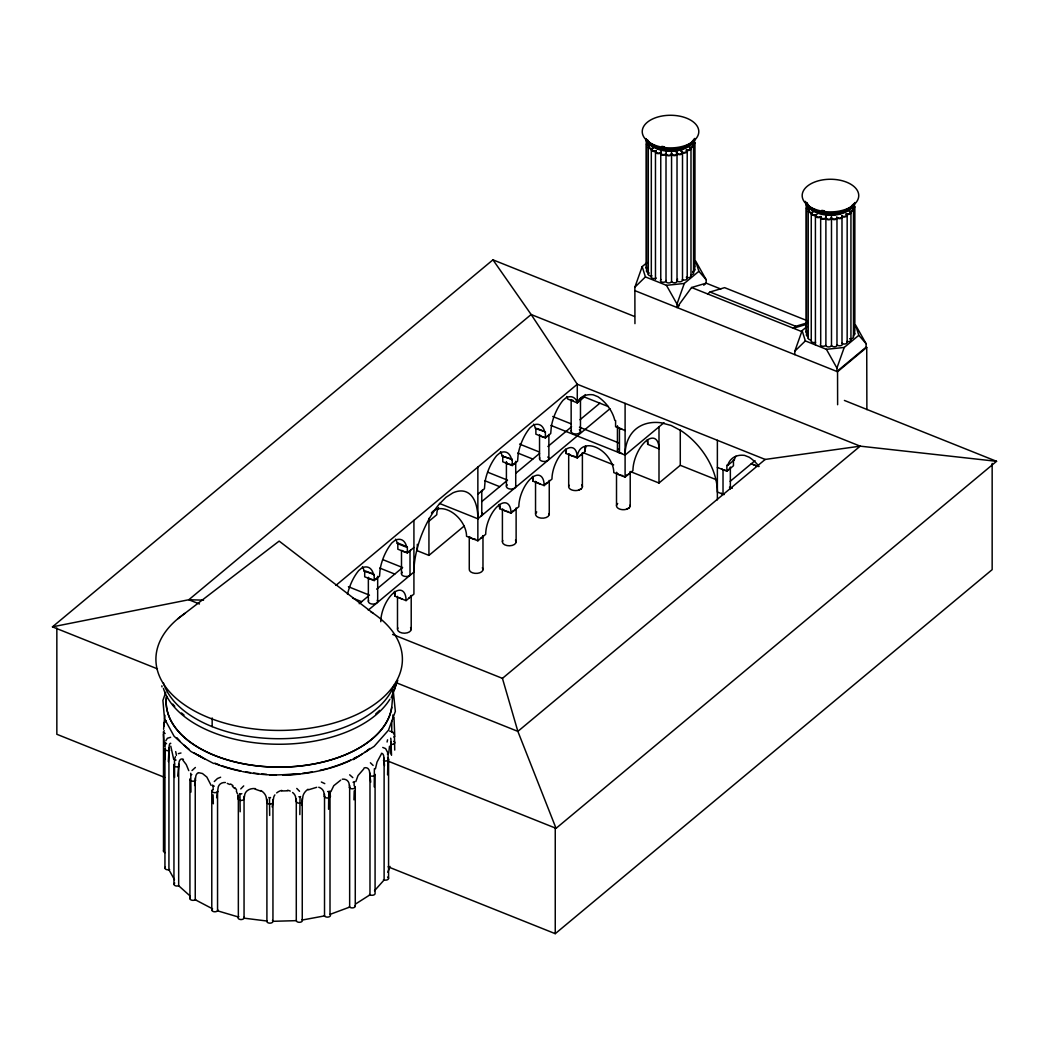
<?xml version="1.0" encoding="UTF-8"?>
<svg xmlns="http://www.w3.org/2000/svg" width="1049" height="1049" viewBox="0 0 1049 1049"><rect width="100%" height="100%" fill="white"/><g stroke="black" fill="none" stroke-linecap="round" stroke-linejoin="round"><path stroke-width="1.5" d="M268.819 797.424A3.055 1.678 18 0 0 269.462 797.817L269.672 815.453M299.83 814.601L300.04 796.952A3.055 1.731 -18.3 0 0 300.63 796.519M354.221 790.867L353.946 799.836M239.46 793.621A3.055 1.836 18.5 0 0 239.959 794.106L240.169 811.769M394.726 750.074L394.463 736.621A3.055 2.334 -4.9 0 0 394.109 736.083M328.573 809.277L328.77 791.602A3.055 1.901 -18.3 0 0 329.202 791.09M213.144 789.818L213.131 786.107A3.055 2.006 17.7 0 1 212.672 785.006M190.748 773.231A3.055 2.137 15.6 0 0 190.787 774.372L190.944 792.1M168.338 761.613L169.177 746.023A11.264 2.806 79.5 0 1 170.777 743.321M175.445 756.67L174.554 759.109A3.055 2.242 11.9 0 0 174.475 759.699L174.593 777.44M374.231 786.92L374.375 769.192A3.055 2.19 -14.4 0 0 374.427 768.602M165.06 746.744L165.309 743.085A3.055 2.321 7 0 1 165.585 742.535M163.592 729.291L163.88 725.672A3.055 2.347 1.1 0 1 164.339 725.174M163.696 725.633L164.968 715.405M388.759 753.156L389.494 746.232M391.723 707.249A112.977 65.222 0 0 1 269.855 766.911A112.977 65.222 0 0 1 166.555 696.549A112.977 65.222 0 0 0 269.855 766.911A112.977 65.222 0 0 0 391.749 707.275L393.218 690.006M387.566 774.857L388.13 753.667A3.055 2.282 -10.2 0 0 387.632 752.579M177.766 776.155L179.104 761.994A11.264 4.983 69.6 0 1 183.418 759.345M163.723 723.758L166.07 720.597M393.519 718.054L393.585 717.267L393.48 718.381M163.683 724.138L163.801 722.971M194.629 785.491L195.848 775.919A11.264 6.805 57.5 0 1 198.012 772.929M330.514 791.326L330.002 795.286A3.055 1.77 0 0 1 328.363 797.922A3.055 1.77 0 0 1 324.377 796.322M216.645 797.751L218.271 786.881A11.264 8.182 41.7 0 1 225.351 782.488M301.588 805.409L303.03 795.732A11.264 8.759 -29.1 0 1 308.026 789.228M244.05 799.05L244.85 794.119A11.264 8.982 20.5 0 1 255.484 788.625M272.176 806.956L273.75 797.135A11.264 9.179 -4.8 0 1 274.877 794.893M375.424 768.812L377.024 762.059L381.128 754.441M355.795 781.662L358.011 775.565L363.728 768.969M634.947 323.643L634.868 287.203L642.172 266.616L647.036 262.565M679.411 305.456L676.985 307.488L676.985 304.053L684.276 283.466L698.87 271.298L695.644 261.004L706.174 279.729L706.174 283.164L703.735 285.197M794.814 354.628L794.814 351.192L802.118 330.605L806.983 326.554M836.918 368.042L844.222 347.455L858.816 335.287L855.578 324.993L866.107 343.718L866.107 347.153L836.918 371.464L836.918 368.042L826.402 349.317L805.344 340.899L802.118 330.605M331.13 791.13L333.766 785.701L340.65 780.194M165.703 692.34L162.91 700.365L164.509 718.788L174.108 736.254L190.957 751.53L213.721 763.528M391.211 697.808L397.794 680.276M387.815 872.257L390.005 866.395M165.781 740.843L167.381 738.26L170.62 737.29M566.801 396.522L567.771 399.066L577.278 402.868L578.668 400.075A29.097 19.525 50.2 0 1 593.196 394.817L597.878 396.692A29.097 19.525 50.2 0 1 614.78 420.256L615.593 420.583L615.593 426.733L625.099 430.536M585.25 394.594L583.86 397.387L577.278 402.868L576.307 400.325A29.097 13.532 -68.2 0 0 566.25 397.637L562.998 400.351A29.097 13.532 -68.2 0 0 551.289 426.904L550.725 433.525L545.388 437.971L535.882 434.168L535.882 428.018M191.993 770.556L195.389 767.475M214.284 781.544L217.445 778.528L220.631 777.23M240.772 788.9L243.709 785.911M676.985 307.488L691.579 287.518L706.174 283.164L720.807 289.013M354.156 785.832L354.129 782.121A3.055 2.059 -17.1 0 0 354.378 781.571M681.129 147.686A24.835 14.345 0 0 0 690.937 142.887L693.9 139.556L693.9 140.959L690.937 144.29A24.835 14.345 0 0 1 665.263 150.138A24.835 14.345 0 0 1 646.079 138.678M846.517 209.643A24.835 14.345 0 0 0 850.87 206.863L852.85 204.647M806.012 202.667A24.835 14.345 0 0 0 825.196 214.114A24.835 14.345 0 0 0 850.87 208.266L853.847 204.935A24.835 14.345 0 0 0 854.948 202.523M374.506 890.745L384.118 879.954L384.118 758.178M634.868 287.203L645.41 276.91L642.172 266.616M794.814 351.192L805.344 340.899M394.503 736.791L394.424 736.87A3.055 1.062 -0.8 0 1 393.965 737.093M157.429 668.856L52.45 626.856L492.951 259.837L634.448 316.444M335.903 585.368L577.278 384.249L765.193 459.436L860.193 446.153L996.55 461.311L556.049 828.33L388.694 761.377M362.482 566.775A29.097 13.532 -68.2 0 1 364.134 571.115L364.698 570.643L364.698 576.793L374.205 580.595L379.528 576.15L380.092 569.541A29.097 13.532 -68.2 0 1 391.815 542.976L395.053 540.274A29.097 13.532 -68.2 0 1 406.776 547.316L407.34 546.844L407.34 552.993L397.833 549.191L397.833 543.041L405.976 546.293M395.617 539.16A29.097 13.532 -68.2 0 1 397.269 543.513L397.833 543.041M500.53 451.752A29.097 13.532 -68.2 0 1 502.183 456.092L512.253 459.423L512.253 465.572L502.746 461.77L502.746 455.633M417.318 544.326L417.318 550.751L428.936 555.393L428.936 521.248L436.777 514.718A22.881 15.355 50.2 0 1 438.534 507.519M707.669 293.956L710.016 292.002L724.61 287.649L807.297 320.732M364.134 571.115L374.205 574.446L374.205 580.595M502.183 456.092L512.253 459.423M533.666 424.137A29.097 13.532 -68.2 0 1 535.318 428.49L545.388 431.821L545.388 437.971M407.34 552.993L413.922 547.499M477.859 494.223L484.441 488.742L485.005 482.12A29.097 13.532 -68.2 0 1 496.728 455.568L499.967 452.866A29.097 13.532 -68.2 0 1 511.689 459.895M512.253 465.572L517.577 461.127L518.14 454.519A29.097 13.532 -68.2 0 1 529.863 427.953L533.102 425.251A29.097 13.532 -68.2 0 1 544.824 432.293M359.23 603.699L368.356 596.094M376.709 589.132L402.619 567.548L383.055 559.72M481.622 501.724L507.532 480.14L487.969 472.312M515.964 473.112L539.54 453.456M547.893 446.507L571.561 426.786M580.005 419.744L599.871 403.196M428.936 555.393L464.156 526.047M368.278 610.112L413.922 572.072A59.282 27.562 -68.2 0 1 438.941 504.464L445.891 497.37L452.84 492.899A59.282 27.562 -68.2 0 1 477.859 518.796L609.928 408.756M394.345 591.754A22.213 10.333 -68.2 0 1 394.778 596.094L406.081 600.618L413.922 594.088L413.922 520.356M431.454 512.909A22.881 15.355 50.2 0 1 452.617 512.673A22.881 15.355 50.2 0 1 466.556 536.288L477.859 540.812L485.7 534.295A22.213 10.333 -68.2 0 1 498.341 505.618A22.213 10.333 -68.2 0 1 510.994 513.21L518.835 506.68A22.213 10.333 -68.2 0 1 531.489 478.003A22.213 10.333 -68.2 0 1 544.143 485.595L551.971 479.065A22.213 10.333 -68.2 0 1 564.624 450.388A22.213 10.333 -68.2 0 1 577.278 457.98A22.213 14.909 50.2 0 1 595.53 447.149A22.213 14.909 50.2 0 1 613.796 472.601L625.099 477.125L632.94 470.595A22.881 10.647 -68.2 0 1 645.961 441.052A22.881 10.647 -68.2 0 1 658.995 448.867L647.692 444.343A22.881 10.647 -68.2 0 0 647.246 439.885M550.922 425.422L625.099 455.096L664.004 422.681M807.389 322.804L795.719 326.291L793.372 328.245L806.511 324.325M630.279 471.526L658.995 483.025L680.276 465.297L680.276 429.985M837.626 404.73L837.548 371.726L866.736 347.403L866.107 347.153M717.372 467.448L726.878 471.25L726.878 465.1L727.691 465.428L734.274 459.934A29.097 19.525 50.2 0 1 735.926 456.236M726.878 471.25L733.461 465.756L733.461 459.606L734.274 459.934M730.17 481.347L755.031 460.642M392.588 634.422L502.432 678.362L765.193 459.436M388.104 866.815L555.249 933.676L992.157 569.646L992.157 463.396M177.858 618.753L279.152 541.1L373.169 613.272M581.762 484.913A6.884 3.973 0 0 1 581.198 488.873L578.471 490.198A6.884 3.973 0 0 1 570.918 489.555A6.884 3.973 0 0 1 569.069 485.267M630.134 505.028A6.884 3.973 0 0 1 629.02 508.004L626.305 509.329A6.884 3.973 0 0 1 618.11 508.306A6.884 3.973 0 0 1 617.704 503.481M353.408 759.594L374.165 746.364L388.471 730.209L395.342 711.406L393.401 692.17M355.585 903.989L369.982 894.823L369.982 773.061M308.262 789.858L316.732 787.301M578.471 490.198L581.198 488.873M626.305 509.329L629.02 508.004M388.117 753.838L387.986 753.903A3.055 1.075 3.3 0 1 387.383 754.047M324.377 915.449A3.055 1.77 0 0 0 328.363 917.036A3.055 1.77 0 0 0 330.002 914.4L349.658 907.097L349.658 785.321M269.672 797.909L269.881 797.843A3.055 1.573 -17.1 0 0 270.576 797.502M178.343 753.654L180.979 752.998M52.45 626.856L188.82 599.74L203.519 600.146M240.129 794.224L240.352 794.185A3.055 1.403 -15 0 0 241.821 793.66M281.683 790.972L287.714 790.802M645.41 276.91L666.456 285.328L684.276 283.466M826.402 349.317L844.222 347.455M354.011 782.279L353.801 782.279A3.055 1.233 10.9 0 1 353.041 782.226M269.698 775.106L299.66 774.254M213.262 786.252L213.472 786.239A3.055 1.272 -12.2 0 0 214.245 786.134M389.69 731.101L392.667 731.914L394.122 734.392M198.563 772.667L202.457 773.519L206.863 777.086L211.151 785.439M328.612 791.72L328.389 791.707A3.055 1.351 14 0 1 327.616 791.523M272.465 920.432A3.055 1.77 0 0 1 270.432 923.133A3.055 1.77 0 0 1 266.905 921.022L244.05 918.163L244.05 796.401M190.879 774.529L191.062 774.555A3.055 1.167 -8.7 0 0 191.81 774.568M255.156 789.163L260.86 791.143M382.754 747.439L385.626 748.632L387.973 753.09M227.253 783.393L229.757 784.482M299.844 797.056L299.621 797.004A3.055 1.508 16.5 0 1 298.899 796.702M174.514 759.869L174.658 759.922A3.055 1.088 -4.9 0 0 176.062 760.079M757.221 466.136L751.268 463.776L758.335 466.595M710.016 292.002L795.719 326.291M691.579 287.518L802.118 331.733M634.868 290.639L837.548 371.726M844.406 400.443L996.55 461.311M583.323 396.574L608.354 406.592M680.276 465.297L716.572 479.813M552.744 416.492L570.787 423.717M579.454 427.179L618.582 442.835M729.448 487.182L732.268 488.309M537.245 428.556L544.025 431.27M583.414 452.788L613.652 464.877M519.596 444.094L539.16 451.922M517.786 453.037L532.826 459.056M544.143 485.595L532.826 481.071A22.213 10.333 -68.2 0 0 532.394 476.731M484.638 480.652L499.691 486.67M510.994 513.21L499.691 508.686A22.213 10.333 -68.2 0 0 499.258 504.346M439.465 503.441L477.859 518.796M397.269 543.513L406.776 547.316M379.738 568.06L394.778 574.078M366.049 571.194L372.841 573.908M348.412 586.732L369.471 595.163M352.608 598.074L361.643 601.693M199.441 603.988L188.82 599.74L531.148 314.516L860.193 446.153L517.865 731.376L396.561 682.847M164.732 777.44L56.843 734.287L56.843 628.036M321.374 782.016L324.784 783.629M349.671 774.805L352.831 777.637M165.283 743.256L165.375 743.321A3.055 1.062 -0.8 0 0 166.555 743.675M370.389 762.767L373.129 765.442M174.75 883.074A3.055 1.77 0 0 0 174.672 885.395A3.055 1.77 0 0 0 178.671 885.749L190.184 896.056M232.367 786.252L234.609 788.494M296.775 788.442L299.516 791.287M182.775 760.027L186.237 764.537L188.768 770.635M858.816 335.287L866.107 343.718M698.87 271.298L706.174 279.729M392.785 714.998L394.083 719.68L394.765 736.319M492.951 259.837L531.148 314.516L577.278 384.249L577.278 402.868M666.456 285.328L676.985 304.053M174.488 879.718L168.928 869.726L168.928 747.963M163.801 725.829L163.854 725.921A3.055 1.075 3.3 0 0 164.195 726.183M236.327 791.064L237.402 793.778M556.049 828.33L517.865 731.376L502.432 678.362M170.764 746.167L173.688 759.227M162.018 686.885L161.834 685.862M296.29 801.528L295.49 796.519A11.264 9.179 -4.8 0 0 292.579 792.48M324.521 796.781L323.748 791.89A11.264 8.759 -29.1 0 0 318.752 787.235M349.658 787.969L348.976 783.197A11.264 7.723 -48.1 0 0 342.276 779.184M237.979 795.247L238.346 797.869M164.221 745.813L163.487 734.274M370.73 782.134L369.432 771.028A11.264 6.176 -62.4 0 0 364.082 767.934M384.498 765.573L383.75 756.211A11.264 4.209 -73.5 0 0 381.351 753.326M165.27 759.424L164.955 751.74M213.314 803.809L213.078 794.854M391.513 755.306L390.936 739.768A11.264 1.941 -82.9 0 0 390.7 738.181M866.736 347.403L866.88 409.635M854.686 206.745L854.686 333.897M854.411 203.506L854.411 330.658M853.847 203.532L853.847 204.935M853.493 209.905L853.493 337.057M850.936 212.79L850.936 339.942M850.87 206.863L850.87 208.266M847.159 215.189L847.159 342.341M825.891 218.244L825.891 345.396A2.806 1.626 0 0 0 828.828 346.931A2.806 1.626 0 0 0 831.49 345.239A2.806 1.626 0 0 0 834.794 346.76A2.806 1.626 0 0 0 836.971 344.662A2.806 1.626 0 0 0 840.839 345.632A2.806 1.626 0 0 0 841.993 343.298L841.993 216.146A2.806 1.626 0 0 1 840.839 218.48A2.806 1.626 0 0 1 836.971 217.51A2.701 1.56 0 0 1 834.296 219.136A2.701 1.56 0 0 1 831.451 217.654A2.701 1.56 0 0 1 828.526 219.28A2.701 1.56 0 0 1 826.114 217.392L826.114 214.429M836.971 217.51L836.971 344.662M831.49 218.087L831.49 345.239M831.451 214.691L831.451 217.654A2.806 1.626 0 0 0 834.794 219.608A2.806 1.626 0 0 0 836.656 217.13M812.634 212.488A2.701 1.56 0 0 0 812.818 214.691A2.701 1.56 0 0 0 816.646 214.586A2.701 1.56 0 0 0 816.83 216.789A2.701 1.56 0 0 0 820.659 216.684L820.711 343.888A2.806 1.626 0 0 0 821.918 346.078A2.806 1.626 0 0 0 825.694 345.37M815.414 216.081L815.414 344.872M811.257 213.904L811.257 341.056M808.215 211.177L808.215 338.329M806.511 208.095L806.511 335.247M806.235 204.857L806.235 332.008M730.353 467.71L730.353 489.004M723.023 469.703L723.023 494.276L717.372 492.02A59.282 39.783 50.2 0 0 681.26 430.811L671.229 425.501L661.211 422.799A59.282 39.783 50.2 0 0 625.099 455.096M717.372 440.292L717.372 499.875M694.74 142.756L694.74 269.908M694.477 139.517L694.477 266.669M693.559 145.916L693.559 273.068M690.989 148.801L690.989 275.953M690.937 142.887L690.937 144.29M687.213 151.2L687.213 278.352M682.506 152.957L682.506 280.109M681.64 148.827L681.64 151.79A2.806 1.626 0 0 0 685.941 152.643A2.806 1.626 0 0 0 686.295 150.086A2.806 1.626 0 0 0 690.491 149.797A2.806 1.626 0 0 0 689.468 147.437A2.806 1.626 0 0 0 693.245 146.742A2.806 1.626 0 0 0 692.038 144.552M677.025 153.534L677.025 280.686A2.806 1.626 0 0 1 674.861 282.771A2.806 1.626 0 0 1 671.557 281.25A2.806 1.626 0 0 1 668.161 282.915A2.806 1.626 0 0 1 666.259 280.594M676.789 150.151L676.789 153.115M671.517 150.702L671.517 153.665A2.701 1.56 0 0 1 668.593 155.291A2.701 1.56 0 0 1 666.167 153.403L666.167 150.44M671.557 154.098L671.557 281.25M666.01 153.836L666.01 280.988M661.119 149.404L661.119 152.367A2.806 1.626 0 0 0 662.312 155.016A2.806 1.626 0 0 0 666.063 153.416A2.701 1.56 0 0 1 662.614 154.544A2.701 1.56 0 0 1 661.119 152.367A2.701 1.56 0 0 1 657.802 153.115A2.701 1.56 0 0 1 656.071 151.318M660.765 152.748L660.765 279.899M658.995 426.851L658.995 483.025M655.468 152.092L655.468 279.257M651.311 149.915L651.311 277.067M648.282 147.188L648.282 274.34M647.692 439.636L647.692 444.343M646.564 144.106L646.564 271.258M646.289 140.868L646.289 268.019M630.213 506.064L630.213 471.919A6.884 3.973 0 0 1 626.305 475.184M625.099 403.38L625.099 477.125M619.448 428.267L619.448 452.84M617.441 425.828L617.441 450.401M616.51 472.889L616.51 505.408M585.106 446.743L585.106 451.463L577.278 457.98L565.962 453.456A22.213 10.333 -68.2 0 0 565.542 449.129M582.392 486.933L582.392 452.788A6.884 3.973 0 0 1 579.992 455.489M580.477 398.45L580.477 431.545M571.154 399.577L571.154 431.1M568.689 453.758L568.689 486.277M565.962 450.323L565.962 453.456A22.881 15.355 50.2 0 0 565.608 449.667M555.249 827.425L555.249 933.676M549.256 480.403L549.256 514.548M548.876 434.43L548.876 459.003M539.54 435.623L539.54 458.557M535.541 481.373L535.541 513.892M532.826 476.351L532.826 481.071A22.881 15.355 50.2 0 0 532.472 477.282M516.121 542.163L516.121 508.004A6.884 3.973 0 0 1 512.2 511.269M515.728 462.032L515.728 486.605M506.405 461.586L506.405 486.159M502.405 508.975L502.405 541.507M499.691 505.539L499.691 508.686A22.881 15.355 50.2 0 0 499.324 504.884M482.973 569.764L482.973 535.619A6.884 3.973 0 0 1 480.573 538.321M481.779 490.971L481.779 515.531M477.859 467.08L477.859 540.812M469.27 536.59L469.27 569.109A6.884 3.973 0 0 0 477.347 573.344A6.884 3.973 0 0 0 482.343 567.745M411.208 629.57L411.208 595.426A6.884 3.973 0 0 1 408.795 598.127M410.002 550.764L410.002 575.337M401.492 550.646L401.492 573.58M397.492 596.396L397.492 628.915M394.778 591.374L394.778 596.094A22.881 15.355 50.2 0 0 394.411 592.305M391.749 721.161L391.749 732.136M391.107 741.695L391.107 754.139M388.576 759.174L388.576 878.288M377.679 577.055L377.679 601.628M368.356 578.248L368.356 601.182M355.27 786.934L355.27 906.048M330.002 792.638L330.002 914.4M324.521 794.132L324.521 915.895L302.256 920.025L302.256 798.25M296.29 798.879L296.29 920.655L272.95 921.31L272.95 799.535M266.905 799.246L266.905 921.022M238.346 795.221L238.346 916.983L217.549 910.82L217.549 791.707M212.16 717.975L212.16 726.616M211.78 790.985L211.78 910.099M195.245 777.991L195.245 899.754L212.567 908.827A3.055 1.77 0 0 0 213.799 911.673A3.055 1.77 0 0 0 217.89 909.929M189.935 779.538L189.935 898.665M178.671 763.974L178.671 885.749M173.95 765.232L173.95 884.346M164.942 749.012L164.942 868.139M163.5 732.005L163.5 851.119M730.301 467.002A4.681 2.701 0 0 1 727.691 469.926M725.305 470.175A4.681 2.701 0 0 1 721.463 468.641M759.096 466.49A29.097 19.525 50.2 0 0 749.274 457.259L744.593 455.397A29.097 19.525 50.2 0 0 727.691 465.428M622.791 475.551A6.884 3.973 0 0 1 616.589 472.299M585.735 447.018A22.213 14.909 50.2 0 0 585.106 451.463A22.881 10.647 -68.2 0 1 585.552 446.258M724.112 494.603A4.681 2.701 0 0 1 721.463 493.214M621.729 453.312A4.681 2.701 0 0 1 618.267 449.077M621.729 428.739A4.681 2.701 0 0 1 617.507 426.523M574.97 456.42A6.884 3.973 0 0 1 569.319 454.151M475.564 539.252A6.884 3.973 0 0 1 469.9 536.983M410.565 574.708A4.681 2.701 0 0 1 404.009 576.203A4.681 2.701 0 0 1 402.305 572.256M380.787 621.703A22.213 10.333 -68.2 0 1 393.441 593.026A22.213 10.333 -68.2 0 1 406.081 600.618M410.565 627.551A6.884 3.973 0 0 1 404.678 633.203A6.884 3.973 0 0 1 397.873 627.905M402.029 598.835A6.884 3.973 0 0 1 399.105 597.655M508.699 511.637A6.884 3.973 0 0 1 503.048 509.381M515.479 540.13A6.884 3.973 0 0 1 509.591 545.795A6.884 3.973 0 0 1 502.786 540.484M515.675 485.91A4.681 2.701 0 0 1 510.076 489.031A4.681 2.701 0 0 1 507.218 484.848M515.675 461.337A4.681 2.701 0 0 1 511.899 464.471A4.681 2.701 0 0 1 506.457 462.294M548.614 435.112A4.681 2.701 0 0 1 546.201 436.646M543.828 436.895A4.681 2.701 0 0 1 539.606 434.692M377.247 600.251A4.681 2.701 0 0 1 373.247 604.106A4.681 2.701 0 0 1 368.605 600.5M547.775 457.023A4.681 2.701 0 0 1 545.047 461.442A4.681 2.701 0 0 1 539.802 457.862M377.627 576.36A4.681 2.701 0 0 1 375.017 579.284M372.631 579.533A4.681 2.701 0 0 1 368.409 577.317M410.565 550.135A4.681 2.701 0 0 1 406.383 551.931A4.681 2.701 0 0 1 401.924 550.384M428.936 521.248A22.881 15.355 50.2 0 1 429.225 518.114M347.494 594.337A29.097 13.532 -68.2 0 1 358.679 570.59L361.918 567.889A29.097 13.532 -68.2 0 1 373.641 574.918M548.876 481.412A6.884 3.973 0 0 1 545.336 483.668M540.078 483.812A6.884 3.973 0 0 1 536.183 481.766M482.16 512.843A4.681 2.701 0 0 1 480.953 516.056M482.592 489.647A4.681 2.701 0 0 1 480.953 491.483M549.165 513.512A6.884 3.973 0 0 1 540.943 518.101A6.884 3.973 0 0 1 536.747 511.951M852.247 208.987A2.701 1.56 0 0 1 852.194 210.731A2.701 1.56 0 0 1 849.402 211.36A2.701 1.56 0 0 1 849.729 213.511A2.701 1.56 0 0 1 846.268 214.009A2.806 1.626 0 0 1 845.874 216.632A2.806 1.626 0 0 1 841.678 215.766M847.028 341.922A2.806 1.626 0 0 1 845.56 343.875A2.806 1.626 0 0 1 841.993 343.298M850.018 338.814A2.806 1.626 0 0 1 850.437 340.938A2.806 1.626 0 0 1 846.845 341.463M846.241 214.062A2.806 1.626 0 0 0 850.437 213.786A2.806 1.626 0 0 0 849.415 211.426A2.806 1.626 0 0 0 852.994 210.901A2.806 1.626 0 0 0 852.575 208.79M831.359 217.668A2.806 1.626 0 0 1 828.461 219.779A2.806 1.626 0 0 1 826.192 217.431M825.878 216.986A2.806 1.626 0 0 1 822.98 219.097A2.806 1.626 0 0 1 820.711 216.737M820.961 216.343A2.806 1.626 0 0 1 816.62 217.327A2.806 1.626 0 0 1 816.699 214.639M816.555 214.56A2.806 1.626 0 0 1 812.175 215.019A2.806 1.626 0 0 1 812.542 212.462A2.701 1.56 0 0 1 809.644 211.924A2.701 1.56 0 0 1 809.304 210.193M815.584 342.341A2.806 1.626 0 0 1 812.464 342.302A2.806 1.626 0 0 1 811.323 340.623M812.542 212.462A2.806 1.626 0 0 1 808.661 211.977A2.806 1.626 0 0 1 809.5 209.734M811.152 339.863A2.806 1.626 0 0 1 808.281 337.909M809.448 209.63A2.806 1.626 0 0 1 806.55 208.305A2.806 1.626 0 0 1 808.451 206.469M808.018 336.598A2.806 1.626 0 0 1 807.232 334.08M807.153 333.123A2.806 1.626 0 0 1 806.956 330.841M808.438 206.365A2.806 1.626 0 0 1 806.956 203.69M853.361 336.637A2.806 1.626 0 0 1 850.096 338.722M853.165 205.381A2.806 1.626 0 0 1 854.62 207.164A2.806 1.626 0 0 1 852.024 208.436M854.555 333.477A2.806 1.626 0 0 1 853.401 335.326M854.358 203.926A2.806 1.626 0 0 1 853.125 204.948M807.979 205.971A2.701 1.56 0 0 1 807.153 204.476M809.487 209.459A2.701 1.56 0 0 1 808.058 206.889M826.114 217.392A2.701 1.56 0 0 1 822.888 218.585A2.701 1.56 0 0 1 820.816 216.737M841.888 216.146A2.701 1.56 0 0 1 840.472 218.035A2.701 1.56 0 0 1 837.036 217.471M846.137 214.088A2.701 1.56 0 0 1 845.612 216.12A2.701 1.56 0 0 1 842.045 216.081M853.401 205.932A2.701 1.56 0 0 1 852.588 208.095M853.506 203.991A2.701 1.56 0 0 1 853.27 204.371M824.291 214.101A2.701 1.56 0 0 1 821.183 213.458M819.479 212.672A2.701 1.56 0 0 1 815.952 211.269M830.218 214.599A2.701 1.56 0 0 1 826.94 214.442M836.8 213.458A2.701 1.56 0 0 1 836.564 213.839M835.62 214.442A2.701 1.56 0 0 1 832.919 214.52M841.954 212.501A2.701 1.56 0 0 1 841.718 212.895M840.774 213.485A2.701 1.56 0 0 1 838.072 213.563M846.569 210.403A2.701 1.56 0 0 1 843.999 212.042M849.506 209.223A2.701 1.56 0 0 1 848.326 209.656M852.549 204.909A2.701 1.56 0 0 1 851.434 206.705M814.771 210.652A2.701 1.56 0 0 1 812.818 210.246M812.372 209.931A2.701 1.56 0 0 1 811.939 209.171M810.471 207.846A2.701 1.56 0 0 1 809.067 206.129M808.241 204.647A2.701 1.56 0 0 1 807.481 203.965M845.245 210.22A24.835 14.345 0 0 1 823.622 212.488M822.075 212.2A24.835 14.345 0 0 1 816.306 210.482M815.007 209.931A24.835 14.345 0 0 1 806.497 202.47M854.568 203.69A25.609 14.778 0 0 1 828.356 213.432A25.609 14.778 0 0 1 805.265 201.342M854.188 203.69A24.075 13.899 0 0 1 830.585 215.255A24.075 13.899 0 0 1 806.773 203.834M853.125 204.791A24.075 13.899 0 0 1 840.734 212.672M834.755 213.773A24.075 13.899 0 0 1 823.832 213.472M822.337 213.183A24.075 13.899 0 0 1 816.751 211.531M815.493 210.993A24.075 13.899 0 0 1 812.096 209.092M807.874 204.922A24.075 13.899 0 0 1 806.773 202.588M824.383 210.797A25.609 14.778 0 0 1 821.813 210.351M681.194 151.476A2.701 1.56 0 0 1 680.526 154.046A2.701 1.56 0 0 1 676.671 152.708M682.02 148.525A2.701 1.56 0 0 1 681.378 149.233M680.84 149.496A2.701 1.56 0 0 1 678.139 149.574M664.437 146.808A25.609 14.778 0 0 1 661.88 146.362M686.78 277.552A2.806 1.626 0 0 1 686.23 279.663A2.806 1.626 0 0 1 682.532 279.637M691.855 144.696A2.701 1.56 0 0 1 692.445 146.558A2.701 1.56 0 0 1 689.455 147.371M649.541 145.47A2.701 1.56 0 0 1 647.718 143.228M661.014 152.354A2.806 1.626 0 0 1 656.989 153.456A2.806 1.626 0 0 1 656.202 150.925A2.806 1.626 0 0 1 651.757 150.715A2.806 1.626 0 0 1 653.265 148.289M666.063 280.568A2.806 1.626 0 0 1 662.312 282.168A2.806 1.626 0 0 1 661.185 279.558M649.003 273.173A2.806 1.626 0 0 0 648.728 275.14A2.806 1.626 0 0 0 651.94 275.808A2.806 1.626 0 0 0 652.229 278.182A2.806 1.626 0 0 0 656.202 278.077M656.163 150.859A2.701 1.56 0 0 1 652.426 150.4A2.701 1.56 0 0 1 653.239 148.237A2.806 1.626 0 0 1 648.938 148.158A2.806 1.626 0 0 1 649.567 145.745A2.806 1.626 0 0 1 646.695 144.526A2.806 1.626 0 0 1 647.849 142.664M682.375 279.69A2.806 1.626 0 0 1 680.552 281.722A2.806 1.626 0 0 1 677.025 280.686M677.208 279.44A2.806 1.626 0 0 1 677.615 279.1M686.492 150.466A2.701 1.56 0 0 1 684.748 152.433A2.701 1.56 0 0 1 681.339 151.423M693.822 268.78A2.806 1.626 0 0 1 692.799 271.521M653.239 148.237A2.701 1.56 0 0 1 649.711 147.935A2.701 1.56 0 0 1 649.764 145.877M694.032 265.869A2.806 1.626 0 0 1 693.743 267.836M659.533 148.696A2.701 1.56 0 0 1 656.897 148.355M656.136 147.686A2.701 1.56 0 0 1 656.005 147.28M649.947 143.634A2.701 1.56 0 0 1 649.501 143.32M654.838 146.663A2.701 1.56 0 0 1 651.993 145.182M694.346 139.097A2.806 1.626 0 0 1 693.192 140.959M690.858 275.533A2.806 1.626 0 0 1 689.704 277.395A2.806 1.626 0 0 1 686.295 277.238M676.238 152.826A2.806 1.626 0 0 1 675.215 155.567A2.806 1.626 0 0 1 671.609 153.679M692.537 141.248A2.806 1.626 0 0 1 694.74 142.966A2.806 1.626 0 0 1 692.078 144.447M681.588 151.83A2.806 1.626 0 0 1 680.893 154.505A2.806 1.626 0 0 1 676.893 153.115M694.622 139.701A25.609 14.778 0 0 1 669.524 149.483A25.609 14.778 0 0 1 645.817 138.599M692.642 271.953A2.806 1.626 0 0 1 693.389 273.697A2.806 1.626 0 0 1 690.885 274.772M648.767 272.766A2.806 1.626 0 0 1 646.63 270.839M689.836 147.778A2.701 1.56 0 0 1 689.56 149.679A2.701 1.56 0 0 1 686.321 150.02M690.255 144.106A2.701 1.56 0 0 1 687.685 145.745M663.65 150.191A2.701 1.56 0 0 1 661.25 149.483M693.323 140.396A2.701 1.56 0 0 1 692.917 140.723M692.996 141.641A2.701 1.56 0 0 1 692.012 144.29M670.272 150.61A2.701 1.56 0 0 1 666.994 150.453M671.426 153.692A2.806 1.626 0 0 1 668.515 155.79A2.806 1.626 0 0 1 666.259 153.442M676.487 152.748A2.701 1.56 0 0 1 675.045 155.082A2.701 1.56 0 0 1 671.517 153.665M695.002 138.534A24.835 14.345 0 0 1 693.9 140.959M674.953 148.827A24.835 14.345 0 0 1 663.676 148.499M660.634 147.87A24.835 14.345 0 0 1 656.372 146.506M655.074 145.942A24.835 14.345 0 0 1 648.059 140.841M675.687 150.453A2.701 1.56 0 0 1 672.986 150.531M693.179 140.802A24.075 13.899 0 0 1 686.085 146.716M684.853 147.28A24.075 13.899 0 0 1 663.886 149.483M662.391 149.207A24.075 13.899 0 0 1 656.805 147.542M655.546 147.004A24.075 13.899 0 0 1 648.754 142.048M685.928 147.542A2.701 1.56 0 0 1 684.748 147.988M686.623 146.414A2.701 1.56 0 0 1 686.571 146.821M694.517 138.507A24.075 13.899 0 0 1 671.688 151.253A24.075 13.899 0 0 1 646.827 139.845M646.735 268.819A2.806 1.626 0 0 1 646.604 267.207M647.81 142.231A2.806 1.626 0 0 1 646.604 140.055M647.587 141.667A2.701 1.56 0 0 1 647.456 140.107M647.849 140.343A2.701 1.56 0 0 1 647.548 139.976M692.445 142.113A2.701 1.56 0 0 1 692.038 142.454M579.389 429.579A4.681 2.701 0 0 1 576.648 433.984A4.681 2.701 0 0 1 571.403 430.418M580.228 399.144A4.681 2.701 0 0 1 579.664 399.774M573.147 400.456A4.681 2.701 0 0 1 572.243 399.971M387.566 877.069A3.055 1.77 0 0 1 387.776 879.56A3.055 1.77 0 0 1 383.462 879.691M369.471 894.482A3.055 1.77 0 0 0 372.972 895.203A3.055 1.77 0 0 0 375.083 893.433L375.083 774.319A3.055 1.77 0 0 1 373.339 775.998A3.055 1.77 0 0 1 369.982 775.709M355.139 905.602A3.055 1.77 0 0 1 353.159 907.818A3.055 1.77 0 0 1 349.317 906.677M301.915 919.606A3.055 1.77 0 0 1 299.896 922.294A3.055 1.77 0 0 1 296.356 920.196M243.971 917.259A3.055 1.77 0 0 1 240.418 919.527A3.055 1.77 0 0 1 238.805 916.616M368.527 749.733A112.977 65.222 0 0 1 364.777 752.395M362.141 754.1A112.977 65.222 0 0 1 352.189 759.607M350.864 760.25A112.977 65.222 0 0 1 282.981 775.054M276.385 775.067A112.977 65.222 0 0 1 242.568 771.579M241.034 771.264A112.977 65.222 0 0 1 214.796 763.488M204.621 758.899A112.977 65.222 0 0 1 194.144 752.841M189.017 749.209A112.977 65.222 0 0 1 184.152 745.196M179.825 740.974A112.977 65.222 0 0 1 176.979 737.735M369.746 748.514A112.977 65.222 0 0 1 367.347 750.323M356.608 757.037A112.977 65.222 0 0 1 353.697 758.558M350.904 759.935A112.977 65.222 0 0 1 328.98 768.091M327.432 768.524A112.977 65.222 0 0 1 319.906 770.386M312.104 771.933A112.977 65.222 0 0 1 302.545 773.362M299.345 773.729A112.977 65.222 0 0 1 283.02 774.739M266.643 774.372A112.977 65.222 0 0 1 261.765 773.992M258.513 773.677A112.977 65.222 0 0 1 253.661 773.087M250.449 772.641A112.977 65.222 0 0 1 245.715 771.854M241.06 770.963A112.977 65.222 0 0 1 222.139 765.862M219.162 764.826A112.977 65.222 0 0 1 214.835 763.174M201.893 757.142A112.977 65.222 0 0 1 197.933 754.887M272.806 801.738A3.055 1.77 0 0 1 270.039 804.045A3.055 1.77 0 0 1 266.905 801.908L266.105 796.768A11.264 8.982 20.5 0 0 260.978 790.553M244.115 798.591A3.055 1.77 0 0 1 240.037 800.335A3.055 1.77 0 0 1 238.805 797.489M195.704 899.386A3.055 1.77 0 0 1 191.587 900.147A3.055 1.77 0 0 1 190.262 897.76M169.65 869.529A3.055 1.77 0 0 1 165.939 869.359A3.055 1.77 0 0 1 165.27 867.235M165.152 852.614A3.055 1.77 0 0 1 164.287 849.847M165.152 733.487A3.055 1.77 0 0 1 164.287 730.733M169.65 750.415A3.055 1.77 0 0 1 165.939 750.232A3.055 1.77 0 0 1 165.27 748.121M178.671 766.622A3.055 1.77 0 0 1 174.672 766.281A3.055 1.77 0 0 1 174.75 763.96M195.704 780.259A3.055 1.77 0 0 1 191.587 781.02A3.055 1.77 0 0 1 190.262 778.646M217.825 791.274A3.055 1.77 0 0 1 213.432 792.467A3.055 1.77 0 0 1 212.567 789.713M301.915 800.492A3.055 1.77 0 0 1 299.896 803.18A3.055 1.77 0 0 1 296.356 801.069M355.139 786.475A3.055 1.77 0 0 1 353.159 788.704A3.055 1.77 0 0 1 349.317 787.563M387.566 757.955A3.055 1.77 0 0 1 387.776 760.446A3.055 1.77 0 0 1 383.462 760.564M393.808 741.315A3.055 1.77 0 0 1 394.476 743.426A3.055 1.77 0 0 1 391.107 744.344M387.081 742.023A14.752 2.544 -82.9 0 1 387.566 739.82M175.694 751.609A14.752 3.685 79.5 0 1 176.402 755.385M230.544 784.023A11.264 8.182 41.7 0 1 232.957 785.662M235.028 787.733A11.264 8.182 41.7 0 1 236.628 790.107M276.661 792.926A11.264 9.179 -4.8 0 1 281.709 790.408M287.531 790.251A11.264 9.179 -4.8 0 1 290.245 791.09M396.365 681.929A117.606 67.897 0 0 1 394.096 690.714M389.874 699.263A117.606 67.897 0 0 1 269.475 744.016A117.606 67.897 0 0 1 163.434 688.459M370.69 611.646A123.244 71.148 0 0 1 365.655 709.963A123.244 71.148 0 0 1 195.298 711.419A123.244 71.148 0 0 1 185.201 613.232M394.096 685.181A117.606 67.897 0 0 1 277.159 738.706A117.606 67.897 0 0 1 163.434 682.925M379.672 710.357A117.606 67.897 0 0 1 375.83 713.792M184.021 715.038A117.606 67.897 0 0 1 181.49 712.94M174.737 706.37A117.606 67.897 0 0 1 172.81 704.115M814.352 209A28.284 16.325 0 0 0 858.646 196.924A28.284 16.325 0 0 0 818.377 180.821A28.284 16.325 0 0 0 814.352 209M654.406 145.011A28.284 16.325 0 0 0 698.7 132.935A28.284 16.325 0 0 0 658.444 116.832A28.284 16.325 0 0 0 654.406 145.011"/></g></svg>
